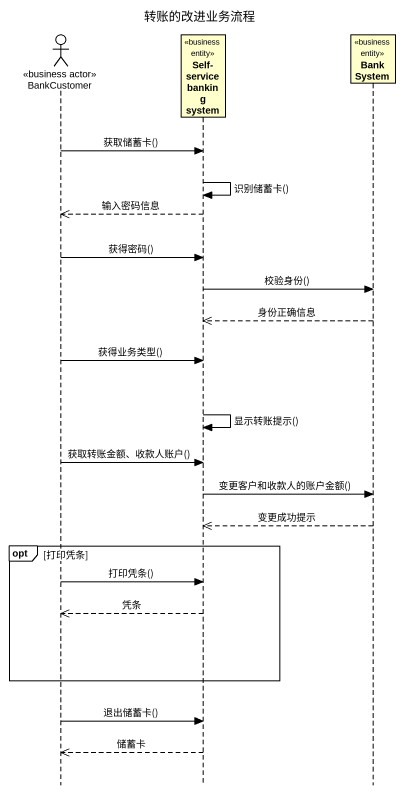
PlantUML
@startuml
title 转账的改进业务流程
hide footbox
actor BankCustomer <<business actor>>
participant "Self-service banking system" as Self_service_banking_system <<business entity>>
participant BankSystem <<business entity>>

BankCustomer -> Self_service_banking_system : 获取储蓄卡()
Self_service_banking_system -> Self_service_banking_system : 识别储蓄卡()
Self_service_banking_system -->> BankCustomer : 输入密码信息
BankCustomer -> Self_service_banking_system : 获得密码()
Self_service_banking_system -> BankSystem : 校验身份()
BankSystem -->> Self_service_banking_system : 身份正确信息
BankCustomer -> Self_service_banking_system : 获得业务类型()
Self_service_banking_system -> Self_service_banking_system : 显示转账提示()
BankCustomer -> Self_service_banking_system : 获取转账金额、收款人账户()
Self_service_banking_system -> BankSystem : 变更客户和收款人的账户金额()
BankSystem -->> Self_service_banking_system : 变更成功提示
opt 打印凭条
  BankCustomer -> Self_service_banking_system : 打印凭条()
  Self_service_banking_system -->> BankCustomer : 凭条
end
BankCustomer -> Self_service_banking_system : 退出储蓄卡()
Self_service_banking_system -->> BankCustomer : 储蓄卡
@enduml
